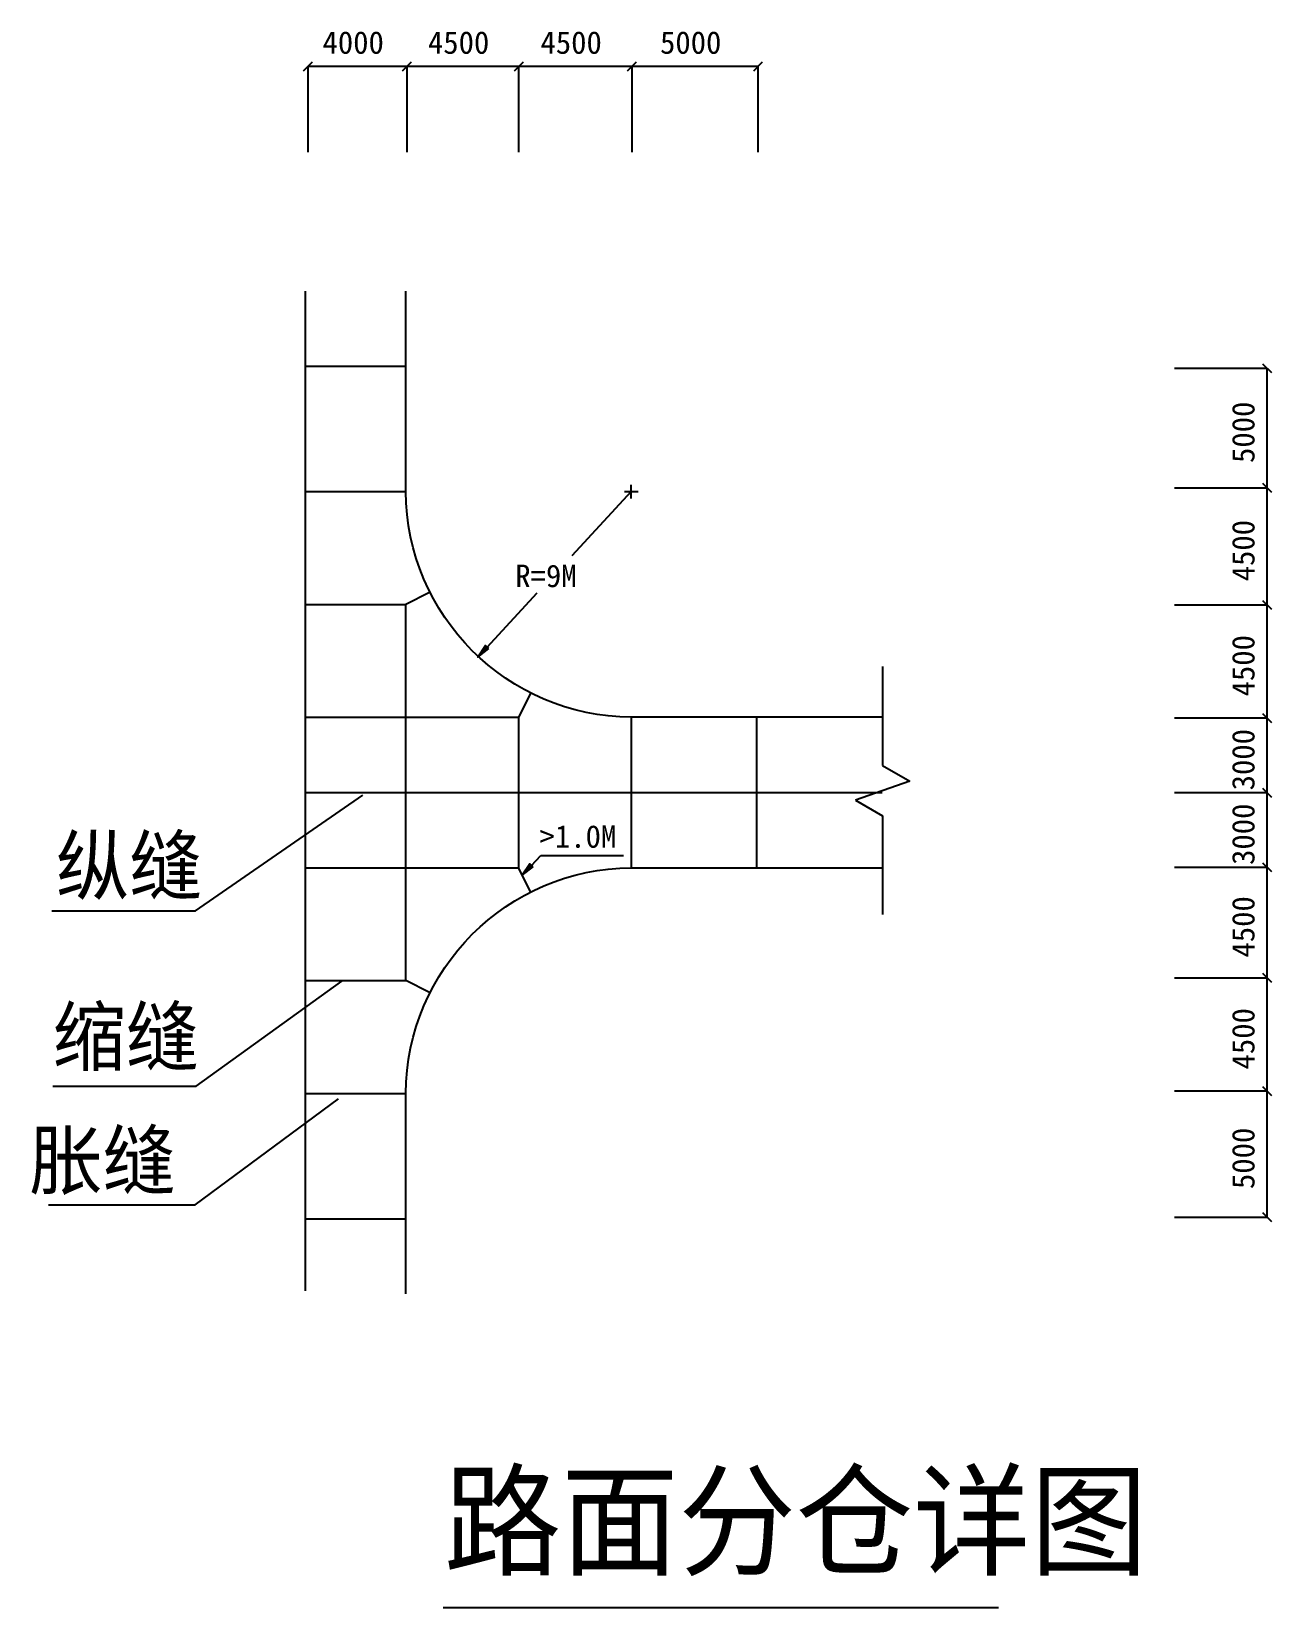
# Model space of a CAD drawing. Header units: metres. Extents: x 290 to 537, y -683 to -369.
import ezdxf

# ---------------------------------------------------------------- set-up
doc = ezdxf.new("R2010")
doc.units = ezdxf.units.M
doc.layers.add('ZZ-2', color=7, linetype='Continuous')
doc.layers.add('ZZ-3', color=7, linetype='Continuous')

msp = doc.modelspace()

# ---------------------------------------------------------------- hatches: boundary and pattern name
h = msp.add_hatch()
h.set_pattern_fill('SOLID')
h.paths.add_polyline_path([(380.75, -491.83), (380.09, -491.21), (378.58, -493.5), (378.58, -493.5), (380.75, -491.83)])
at = {"layer": 'ZZ-2'}
h = msp.add_hatch(dxfattribs=at)
h.set_pattern_fill('SOLID')
h.paths.add_polyline_path([(389.63, -535.38), (388.98, -534.75), (387.44, -537.02), (387.44, -537.02), (389.63, -535.38)])

# ---------------------------------------------------------------- linework, layer by layer
for p, q in [((409.21, -460.5), (397.35, -473.28)), ((407.86, -460.5), (410.56, -460.5)), ((409.21, -461.85), (409.21, -459.15)), ((380.42, -491.52), (390.44, -480.72)), ((322.23, -544.11), (355.63, -521.08)), ((293.57, -544.11), (322.23, -544.11)), ((322.35, -579.11), (351.44, -558.2)), ((293.78, -579.11), (322.35, -579.11)), ((322.14, -602.79), (350.79, -581.68)), ((292.89, -602.79), (322.14, -602.79))]:
    msp.add_line(p, q)
for points in [[(380.75, -491.83), (380.09, -491.21), (378.58, -493.5), (378.58, -493.5), (380.75, -491.83)], [(371.64, -683.14), (482.52, -683.14)]]:
    msp.add_lwpolyline(points)
for p, q in [((344.18, -435.49), (364.19, -435.49)), ((368.94, -480.64), (364.19, -483.01)), ((344.18, -483.01), (364.19, -483.01)), ((364.19, -558.05), (364.19, -483.01)), ((459.36, -495.42), (459.36, -515.16)), ((389.08, -500.77), (386.7, -505.52)), ((344.18, -505.52), (386.7, -505.52)), ((386.7, -505.52), (386.7, -535.54)), ((434.22, -505.52), (434.22, -535.54)), ((459.36, -515.16), (464.78, -518.28)), ((464.78, -518.28), (453.95, -522.03)), ((344.18, -520.53), (459.24, -520.53)), ((453.95, -522.03), (459.36, -525.16)), ((459.36, -525.16), (459.36, -544.89)), ((389.31, -535.07), (391.18, -533.11)), ((391.18, -533.11), (407.62, -533.11)), ((344.18, -535.54), (386.7, -535.54)), ((389.08, -540.29), (386.7, -535.54)), ((344.18, -558.05), (364.19, -558.05)), ((368.94, -560.43), (364.19, -558.05)), ((344.18, -605.58), (364.19, -605.58))]:
    msp.add_line(p, q, dxfattribs=at)
for points in [[(344.18, -619.99), (344.18, -420.48)], [(344.18, -460.5), (364.19, -460.5)], [(409.21, -505.52), (409.21, -535.54)], [(389.63, -535.38), (388.98, -534.75), (387.44, -537.02), (387.44, -537.02), (389.63, -535.38)], [(344.18, -580.56), (364.19, -580.56)]]:
    msp.add_lwpolyline(points, dxfattribs=at)
for points in [[(459.24, -505.52), (409.21, -505.52, -0.41), (364.19, -460.5), (364.19, -420.48)], [(364.19, -620.58), (364.19, -580.56, -0.41), (409.21, -535.54), (459.24, -535.54)]]:
    msp.add_lwpolyline(points, format="xyb", dxfattribs=at)
at = {"layer": 'ZZ-3'}
for p, q in [((344.69, -375.64), (434.51, -375.64)), ((344.69, -392.79), (344.69, -375.64)), ((364.45, -392.79), (364.45, -375.64)), ((386.78, -392.79), (386.78, -375.64)), ((409.36, -392.79), (409.36, -375.64)), ((434.51, -392.79), (434.51, -375.64)), ((517.63, -435.85), (536.08, -435.85)), ((536.08, -605.23), (536.08, -435.85)), ((517.63, -459.72), (536.08, -459.72)), ((517.63, -483.07), (536.08, -483.07)), ((517.63, -505.66), (536.08, -505.66)), ((517.63, -520.54), (536.08, -520.54)), ((517.63, -535.43), (536.08, -535.43)), ((517.63, -557.5), (536.08, -557.5)), ((517.63, -580.08), (536.08, -580.08)), ((517.63, -605.23), (536.08, -605.23))]:
    msp.add_line(p, q, dxfattribs=at)
for points in [[(343.81, -376.53), (345.58, -374.76)], [(363.57, -376.53), (365.34, -374.76)], [(385.9, -376.53), (387.67, -374.76)], [(408.48, -376.53), (410.25, -374.76)], [(433.63, -376.53), (435.4, -374.76)], [(535.2, -434.97), (536.97, -436.74)], [(535.2, -458.83), (536.97, -460.6)], [(535.2, -482.19), (536.97, -483.96)], [(535.2, -504.77), (536.97, -506.54)], [(535.2, -519.66), (536.97, -521.43)], [(535.2, -534.54), (536.97, -536.31)], [(535.2, -556.61), (536.97, -558.38)], [(535.2, -579.2), (536.97, -580.97)], [(535.2, -604.35), (536.97, -606.12)]]:
    msp.add_lwpolyline(points, dxfattribs=at)

# ---------------------------------------------------------------- texts
for s, height, p in [('R=9M', 4.5, (386.05, -479.56)), ('纵缝', 11.26, (294.36, -540.74)), ('缩缝', 11.26, (293.69, -574.87)), ('胀缝', 11.26, (289.05, -599.55)), ('路面分仓详图', 18.01, (371.81, -674.86))]:
    msp.add_text(s, height=height).set_placement(p)
at = {"layer": 'ZZ-2'}
msp.add_text('>1.0M', height=4.5, dxfattribs=at).set_placement((390.9, -531.55))
at = {"layer": 'ZZ-3'}
for s, p in [('4000', (347.58, -373.14)), ('4500', (368.62, -373.14)), ('4500', (391.08, -373.14)), ('5000', (414.94, -373.14))]:
    msp.add_text(s, height=4.5, dxfattribs=at).set_placement(p)
for s, p in [('5000', (533.58, -454.78)), ('4500', (533.58, -478.39)), ('4500', (533.58, -501.36)), ('3000', (533.58, -520.1)), ('3000', (533.58, -534.98)), ('4500', (533.58, -553.46)), ('4500', (533.58, -575.79)), ('5000', (533.58, -599.65))]:
    msp.add_text(s, height=4.5, rotation=90, dxfattribs=at).set_placement(p)

doc.saveas('drawing.dxf')
